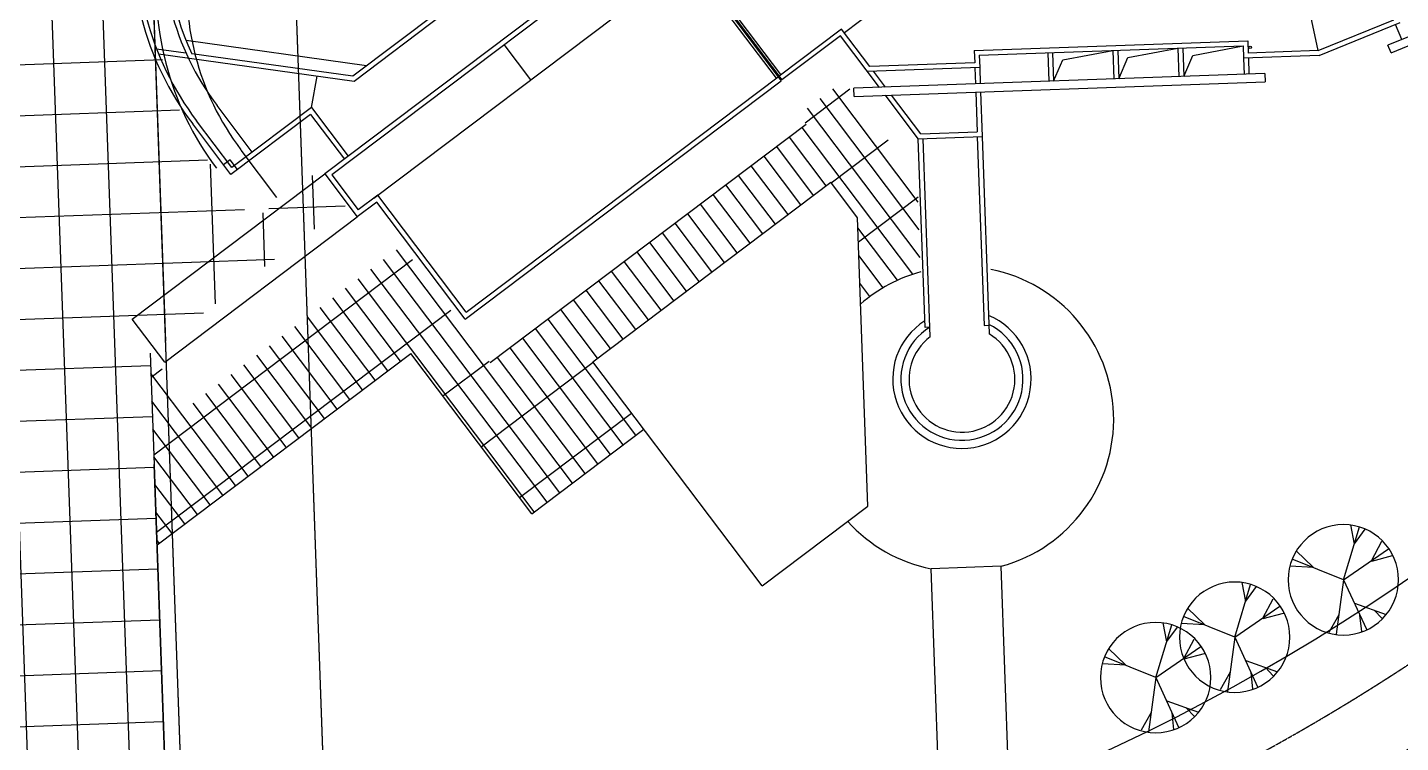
# Model space of a CAD drawing. Header units: millimetres. Extents: x 468001845 to 468595845, y 3387484553 to 3388325553.
# Drawn here: x 468264050 to 468331486, y 3387968381 to 3388003520 of the extents above; entities that cross this region are included whole.
import ezdxf

# ---------------------------------------------------------------- set-up
doc = ezdxf.new("R2010")
doc.units = ezdxf.units.MM
for name, pattern in [('ACAD_ISO04W100', [30.5, 24, -3, 0.5, -3]), ('CENTER', [2, 1.25, -0.25, 0.25, -0.25]), ('CONTINOUS', [0])]:
    doc.linetypes.add(name, pattern=pattern)
for name, color, linetype in [('4', 4, 'Continuous'), ('AXIS', 3, 'Continuous'), ('DOTE', 1, 'Continuous'), ('F-PLANT', 3, 'Continuous'), ('F-树13', 114, 'Continuous'), ('H', 8, 'CONTINOUS'), ('N-ROAD', 4, 'Continuous'), ('ROAD-XING', 1, 'CENTER'), ('WALL', 7, 'Continuous')]:
    doc.layers.add(name, color=color, linetype=linetype)

# ---------------------------------------------------------------- blocks, each defined once
blk = doc.blocks.new('A$C73886351')
at = {"layer": 'F-树13'}
for p, q in [((3508, 7441), (2585, 8591)), ((4508, 4511), (3052, 8793)), ((3510, 7412), (3741, 8982)), ((4508, 4511), (737, 6917)), ((2161, 6001), (1249, 7555)), ((6945, 5646), (8296, 7028)), ((2126, 5970), (441, 6351)), ((4508, 4511), (8634, 6359)), ((6947, 5617), (8818, 5795)), ((4508, 4511), (2779, 398)), ((4508, 4511), (5271, 97)), ((3672, 2586), (1118, 1558)), ((2090, 1937), (1470, 1235)), ((3294, 1583), (3196, 223)), ((4986, 1662), (5852, 250))]:
    blk.add_line(p, q, dxfattribs=at)
blk.add_circle((4516, 4516), 4519, dxfattribs=at)
blk = doc.blocks.new('A$C72001D21')
blk.add_circle((54718, 11968), 60)
at = {"layer": '4'}
for p, q in [((23581, 22651), (31634, 11150)), ((23620, 22386), (31398, 11278)), ((23630, 22686), (31683, 11185)), ((31644, 11450), (23866, 22558)), ((81126, 18984), (61486, 11836)), ((61623, 11460), (81262, 18609)), ((11442, 6094), (27268, 17176)), ((22025, 16435), (9083, 7372)), ((22359, 16376), (9417, 7313)), ((14956, 15147), (10628, 12117)), ((15175, 15007), (10684, 11863)), ((36349, 14452), (34829, 13387)), ((58049, 11692), (57562, 14452)), ((1038, 13808), (2478, 13554)), ((10684, 11863), (1130, 13548)), ((11323, 12603), (2504, 14158)), ((10628, 12117), (2758, 13504)), ((34691, 13584), (31545, 11381)), ((36016, 11692), (34691, 13584)), ((19355, 11635), (18116, 13405)), ((34632, 13250), (31683, 11185)), ((36451, 10652), (34632, 13250)), ((58049, 11692), (61816, 13063)), ((58091, 11452), (62124, 12920)), ((62172, 12086), (61898, 12838)), ((8541, 10656), (8868, 12183)), ((41171, 12292), (54611, 12292)), ((41171, 12292), (41171, 11692)), ((54611, 12292), (54611, 11692)), ((41171, 11692), (36016, 11692)), ((41411, 12052), (41411, 11452)), ((41411, 12052), (54371, 12052)), ((44771, 12052), (44771, 10652)), ((45011, 12052), (45011, 10652)), ((47971, 12052), (47971, 10652)), ((48211, 12052), (48211, 10652)), ((51171, 12052), (51171, 10652)), ((51411, 12052), (51411, 10652)), ((54371, 12052), (54371, 11452)), ((58049, 11692), (54611, 11692)), ((61623, 11460), (61486, 11836)), ((5560, 8568), (3913, 10920)), ((15710, 0), (31634, 11150)), ((15768, 334), (31496, 11347)), ((41411, 11452), (35891, 11452)), ((36744, 10652), (36184, 11452)), ((41171, 11452), (41171, 10652)), ((41411, 11452), (41411, 10652)), ((58091, 11452), (54371, 11452)), ((54371, 11452), (54371, 10652)), ((54611, 11452), (54611, 10652)), ((4528, 7845), (2881, 10197)), ((8482, 10321), (4469, 7511)), ((8541, 10656), (4528, 7845)), ((8482, 10321), (10066, 8060)), ((8541, 10656), (10262, 8198)), ((35192, 10252), (35192, 10652)), ((55391, 10652), (35192, 10652)), ((35192, 10252), (55391, 10252)), ((38271, 8052), (36731, 10252)), ((38396, 8292), (37024, 10252)), ((41171, 10252), (41171, 8292)), ((41411, 10252), (41411, 8052)), ((4469, 7511), (2684, 10059)), ((4452, 8232), (4124, 8002)), ((4796, 7740), (4452, 8232)), ((38396, 8292), (41171, 8292)), ((38271, 8052), (41411, 8052)), ((9083, 7372), (10597, 5210)), ((9417, 7313), (10656, 5544)), ((11639, 6232), (10656, 5544)), ((15768, 334), (11639, 6232)), ((11580, 5898), (10597, 5210)), ((15710, 0), (11580, 5898))]:
    blk.add_line(p, q, dxfattribs=at)
for points in [[(45011, 10652), (45495, 11676), (47971, 12052)], [(48211, 10652), (48695, 11676), (51171, 12052)], [(51411, 10652), (51895, 11676), (54371, 12052)]]:
    blk.add_lwpolyline(points, dxfattribs=at)
for radius, start, end in [(14820, 125, 215.03484), (14580, 125, 215.03484), (13320, 124.99994, 215.03891), (13080, 137.22889, 202.77111)]:
    blk.add_arc((14819, 18567), radius, start, end, dxfattribs=at)
at = {"layer": 'WALL'}
blk.add_line((55391, 10652), (55391, 10252), dxfattribs=at)

msp = doc.modelspace()

# ---------------------------------------------------------------- hatches: boundary and pattern name
at = {"layer": 'H'}
h = msp.add_hatch(dxfattribs=at)
h.set_pattern_fill('NET', color=8, scale=20000, style=0)
h.set_pattern_definition([(92.04117, (469927320.3, 3387905881.5), (-2498.4137, -89.044), []), (182.04117, (469927320.3, 3387905881.5), (89.044, -2498.4137), [])])
h.paths.add_polyline_path([(468233837.2, 3387959333.2), (468233918.3, 3387957059.6), (468245411, 3387957469.2), (468245277.8, 3387961206), (468252586, 3387966721.3), (468252455.6, 3387970381.3), (468245147.4, 3387964866), (468243835.3, 3388001680.3), (468251143.5, 3388007195.6), (468251013, 3388010855.6), (468243704.8, 3388005340.3), (468242401.1, 3388041920.3), (468249709.3, 3388047435.7), (468249578.9, 3388051095.7), (468242270.7, 3388045580.3), (468241176.8, 3388076272.8), (468229684.1, 3388075863.2), (468230295, 3388058723.3), (468233562.6, 3387967039)])
h.paths.add_polyline_path([(468249578.9, 3388051095.7), (468249709.3, 3388047435.7), (468257017.5, 3388052951), (468258321.2, 3388016371), (468251013, 3388010855.6), (468251143.5, 3388007195.6), (468258451.7, 3388012711), (468259763.7, 3387975896.7), (468252455.6, 3387970381.3), (468252586, 3387966721.3), (468259894.2, 3387972236.7), (468260401.5, 3387958003.5), (468271116.7, 3387958385.4), (468270273.2, 3387982050.7), (468270078.2, 3387987522.1), (468279536.1, 3387994659.8), (468280494, 3387995382.7), (468279192.8, 3387997106.8), (468276319.3, 3387994938.2), (468275122, 3387994034.6), (468273248.3, 3387996517.4, -0.4144021), (468276144.5, 3388017281.8), (468276512.3, 3388017559.4), (468270735.5, 3388025214.1), (468270336.4, 3388024912.9), (468268384.6, 3388027499.1), (468278104.3, 3388034834.3), (468279062.2, 3388035557.2), (468277761, 3388037281.3), (468274887.5, 3388035112.7), (468273690.2, 3388034209.1), (468271816.5, 3388036691.9, -0.4144021), (468274712.7, 3388057456.3), (468275217.8, 3388057837.5), (468270872, 3388063596.1), (468270472.9, 3388063294.9), (468268521.2, 3388065881), (468276775.8, 3388072110.7), (468277733.6, 3388072833.5), (468276432.5, 3388074557.6), (468273558.9, 3388072389), (468272361.6, 3388071485.5), (468270487.9, 3388073968.2, -0.064037), (468268611.9, 3388077250.6), (468256167.3, 3388076807), (468256887.1, 3388056611)])
at = {"layer": 'N-ROAD'}
h = msp.add_hatch(dxfattribs=at)
h.set_pattern_fill('GRATE', color=145, scale=25000, angle=35, style=0)
h.set_pattern_definition([(127.041173, (469927320.3, 3387905881.5), (-623.59596, -470.61623), []), (217.04117, (469927320.3, 3387905881.5), (1882.465, -2494.384), [])])
h.paths.add_polyline_path([(468282445.7, 3387992796.5), (468281487.9, 3387992073.7), (468272030, 3387984935.9), (468270078.2, 3387987522.1), (468270414.1, 3387978097.9), (468282877.1, 3387987503.5), (468288822.6, 3387979625.2), (468294322.1, 3387983775.5), (468291819.3, 3387987091.9), (468303502.9, 3387995909.3), (468304821.8, 3387994161.7), (468304972.5, 3387989932, -0.1128004), (468307918.2, 3387991509.5), (468307754.1, 3387996114.7), (468305568.7, 3387999010.4), (468304141.6, 3388000901.4), (468301938.6, 3387999238.8), (468302300, 3387998759.9), (468286782.9, 3387987049.5)])

# ---------------------------------------------------------------- linework, layer by layer
at = {"layer": '4'}
for p, q in [((468286782.9, 3387987049.5), (468302300, 3387998759.9)), ((468272106.4, 3387930616), (468270273.2, 3387982050.7)), ((468312273.3, 3387965895.6), (468311876.1, 3387977041.1))]:
    msp.add_line(p, q, dxfattribs=at)
for start, end in [(105.298999, 131.042119), (285.298999, 78.783352), (222.115776, 258.783352)]:
    msp.add_arc((468309897.1, 3387984275.3), 7500, start, end, dxfattribs=at)
at = {"layer": 'DOTE'}
msp.add_line((468276295.8, 3387995168.6), (468274541.1, 3387997493.7), dxfattribs=at)
for radius in [14700, 13200]:
    msp.add_arc((468285071.9, 3388005452.4), radius, 127.041166, 217.041178, dxfattribs=at)
at = {"layer": 'F-PLANT'}
for p, q in [((468269198.7, 3387989185.6), (468278656.7, 3387996323.4)), ((468291819.3, 3387987091.9), (468303502.9, 3387995909.3)), ((468270789, 3387987078.4), (468280247, 3387994216.1)), ((468305326.7, 3387979994.9), (468304821.8, 3387994161.7)), ((468270789, 3387987078.4), (468269198.7, 3387989185.6)), ((468300133.2, 3387976075.5), (468291819.3, 3387987091.9)), ((468300133.2, 3387976075.5), (468305326.7, 3387979994.9))]:
    msp.add_line(p, q, dxfattribs=at)
at = {"layer": 'F-PLANT', "extrusion": (0, 0, -1)}
msp.add_line((468304821.8, 3387994161.7), (468303502.9, 3387995909.3), dxfattribs=at)
at = {"layer": 'H', "color": 8}
msp.add_arc((468274276.8, 3388060015.4), 108500, 297.626563, 305.197534, dxfattribs=at)
at = {"layer": 'N-ROAD'}
for p, q in [((468310701, 3387998145.8), (468311031.2, 3387988881.2)), ((468310940.8, 3387998154.3), (468311286.4, 3387988458.5)), ((468308132.8, 3387988777.9), (468307802.6, 3387998042.5)), ((468308389.5, 3387988314.9), (468308042.5, 3387998051)), ((468308372.7, 3387988786.4), (468308132.8, 3387988777.9)), ((468311031.2, 3387988881.2), (468311271, 3387988889.7)), ((468270078.2, 3387987522.1), (468271116.7, 3387958385.4)), ((468270414.1, 3387978097.9), (468282877.1, 3387987503.5)), ((468288822.6, 3387979625.2), (468282877.1, 3387987503.5)), ((468288822.6, 3387979625.2), (468294322.1, 3387983775.5)), ((468311876.1, 3387977041.1), (468308438.2, 3387976918.5)), ((468308877.4, 3387964595), (468308438.2, 3387976918.5))]:
    msp.add_line(p, q, dxfattribs=at)
for centre, radius, start, end in [((468274276.8, 3388060015.4), 101500, 272.041173, 329.213444), ((468309944.7, 3387986231.3), 3400, 122.431127, 67.35309), ((468309944.7, 3387986231.3), 3000, 121.601082, 63.788351), ((468309944.7, 3387986231.3), 2600, 126.737769, 58.934531)]:
    msp.add_arc(centre, radius, start, end, dxfattribs=at)
at = {"layer": 'ROAD-XING', "linetype": 'ACAD_ISO04W100', "ltscale": 0.1}
for p, q in [((468281328.1, 3387890247.1), (468271643.9, 3388161966.7)), ((468274268.3, 3387891799.5), (468264648.3, 3388161717.3))]:
    msp.add_line(p, q, dxfattribs=at)
msp.add_arc((468274276.8, 3388060015.4), 105000, 272.041173, 160.145804, dxfattribs=at)

# ---------------------------------------------------------------- block references
at = {"layer": 'AXIS', "rotation": 2.041173454882488}
msp.add_blockref('A$C72001D21', (468269842.4, 3387988632.4), dxfattribs=at)
at = {"layer": 'F-树13', "xscale": -0.6, "yscale": 0.6, "zscale": 0.6, "rotation": 2.041173454316931}
for p in [(468331483.1, 3387973766.1), (468326143, 3387970947.5), (468322263.7, 3387968962.1)]:
    msp.add_blockref('A$C73886351', p, dxfattribs=at)

doc.saveas('drawing.dxf')
